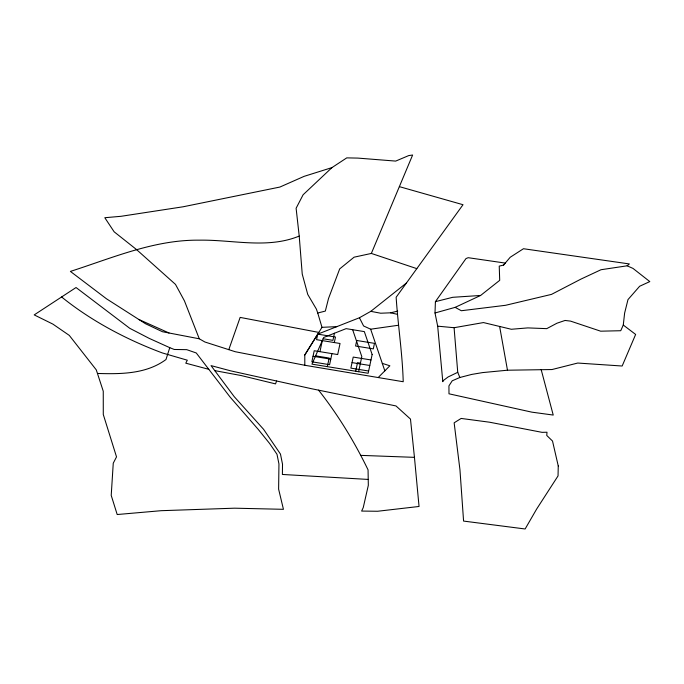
<?xml version="1.0" encoding="UTF-8"?>
<svg xmlns="http://www.w3.org/2000/svg" width="684" height="684" viewBox="0 0 684 684"><rect width="100%" height="100%" fill="white"/><g stroke="black" fill="none" stroke-linecap="round" stroke-linejoin="round"><path stroke-width="1.03" d="M435.007 312.981L435.409 301.653L466.001 258.561L468.189 257.697L505.262 263.083L503.535 265.118L499.234 266.102L499.705 280.346L480.596 295.471L455.151 307.355L435.007 312.981L437.674 326.165L442.804 381.672L443.283 380.578L448.114 376.961L457.741 372.31L454.082 327.713L437.674 326.165M454.082 327.713L483.468 322.566L511.316 329.269L527.809 327.901L546.738 328.645L556.938 323.224L565.061 320.454L570.576 321.121L600.655 331.184L620.739 330.723L623.278 325.045L624.62 313.11L627.98 299.601L639.651 286.254L649.8 281.594L632.999 268.419L627.151 265.811L601.005 269.727L580.955 279.098L551.484 294.394L505.57 305.295L461.341 310.733L455.151 307.355M299.216 236.074L302.234 274.07L307.749 294.436L316.393 309.108L317.744 313.007L325.336 311.083L328.517 298.506L339.692 268.897L354.081 257.184L371.344 253.439L412.623 155.02L408.767 155.567L395.694 161.091L357.869 158.098L346.754 157.876L331.937 167.614L303.115 194.76L296.112 208.252L299.216 236.074C267.324 249.198 232.474 239.562 199.258 240.169C154.259 239.656 112.45 257.928 70.392 271.411L106.524 298.822L145.444 323.703L162.45 331.723L199.275 338.794L204.918 342.009L235.219 351.713L304.808 365.273L403.218 381.732C402.423 353.389 397.968 325.37 396.147 297.241L463.017 204.713L399.362 186.638M319.958 351.67L322.309 340.606M327.337 366.641L329.166 358.057L315.606 355.86M334.442 333.236L332.928 340.358L323.122 338.768M331.945 353.619L329.594 364.683L311.861 361.802L314.212 350.738L337.691 354.551L340.042 343.488L316.572 339.674L317.744 334.143L359.433 317.752L370.805 311.34L406.416 283.031M334.296 342.556L335.476 337.024L317.744 334.143L304.79 354.979L304.808 365.273M355.706 371.25L357.527 362.665L360.442 363.136M358.613 371.72L361.819 356.629L352.653 329.705M169.777 347.677L174.266 349.473L186.723 349.661L196.257 352.97L230.046 397.011L258.287 429.449L269.667 443.557L276.986 454.253L278.944 463.94L278.619 489.146L283.441 509.315L234.595 508.186L161.167 510.691L117.195 514.53L111.218 495.396L113.253 463.205L116.519 456.886L103.284 414.504L103.258 391.214L96.282 369.882L69.281 335.391L52.865 324.096L34.2 314.897L76.044 287.528L129.763 328.311L149.18 338.366L169.777 347.677L165.973 359.545C146.162 374.122 120.931 374.148 97.453 373.455M228.798 349.652L240.144 317.402L318.821 332.415M276.635 381.005L275.524 383.886L241.042 375.516L214.785 370.642M304.79 354.979L321.984 327.328L317.744 313.007M503.535 265.118L510.196 257.269L523.474 248.728L629.357 263.938L627.151 265.811M378.5 377.235L389.871 365.786L382.288 363.366M623.278 325.045L635.641 334.442L622.158 366.017L577.715 363.042L551.997 369.54L507.477 370.215L482.588 372.592L471.678 374.43L459.853 377.491L452.218 380.8L448.935 385.887L448.986 393.804L531.87 412.161L553.228 415.06L541.172 369.608M331.937 167.614L304.132 176.344L279.893 187.057L183.073 206.79L121.068 216.298L104.806 217.717L114.134 231.799L136.458 249.498L175.489 284.39L184.449 300.883L199.275 338.794M435.409 301.653L452.74 297.301L480.596 295.471M370.805 311.34L380.655 313.221L390.607 312.819L397.703 311.117M359.433 317.752L363.589 325.969L370.651 329.201L398.37 325.259M336.819 326.644L321.984 327.328M360.562 455.364L414.453 457.348L419.044 506.468L377.594 511.256L361.631 511.068L363.247 507.588L368.325 485.315L368.06 469.865C354.363 441.599 338.007 414.812 318.582 390.162M368.223 479.433L282.398 474.457L282.518 464.205L280.474 454.091L263.579 429.313L234.202 396.643L211.023 365.607L230.816 370.882L311.553 388.726L395.985 405.937L410.477 419.07L414.453 457.348M370.95 359.946L353.218 357.074L350.866 368.129L368.599 371.01M313.041 356.27L330.765 359.151M352.046 362.597L369.77 365.478M390.607 312.819L397.224 314.281M208.8 369.326L185.783 363.178L187.313 360.203L162.364 352.953A304.466 191.195 7.4 0 1 115.955 332.321A303.893 190.827 7.4 0 1 62.808 297.942L61.637 296.95M371.344 253.439L416.821 268.641M169.008 332.98L138.767 319.437M457.741 372.31L459.853 377.491M370.651 329.201L384.836 370.848M499.628 326.456L507.477 370.215M558.255 465.975L558.041 475.919L536.658 509.033L525.132 528.98L463.581 521.08L459.956 469.797L454.142 422.815L461.136 418.437L489.53 422.208L542.027 432.339L547.003 432.237L546.755 435.46L552.518 441.043L558.255 465.975M356.749 340.478L355.569 346.01L373.302 348.883L374.481 343.351L356.749 340.478M372.139 354.517L368.154 373.267L311.955 364.144L323.694 337.46L346.121 328.645L364.333 331.603L372.139 354.517"/></g></svg>
